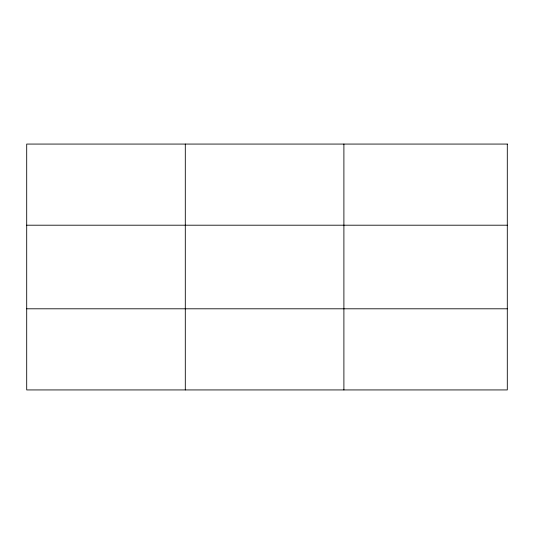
<?xml version="1.0" encoding="UTF-8"?>
<svg xmlns="http://www.w3.org/2000/svg" width="534" height="534" viewBox="0 0 534 534"><rect width="100%" height="100%" fill="white"/><g stroke="black" fill="none" stroke-linecap="round" stroke-linejoin="round"><path stroke-width="0.8" d="M185.298 144.067L185.298 389.933M343.896 144.067L343.896 389.933M26.7 225.201L507.3 225.201M26.7 308.799L507.3 308.799M507.3 144.067L507.3 389.933L26.7 389.933L26.7 144.067L507.3 144.067"/></g></svg>
